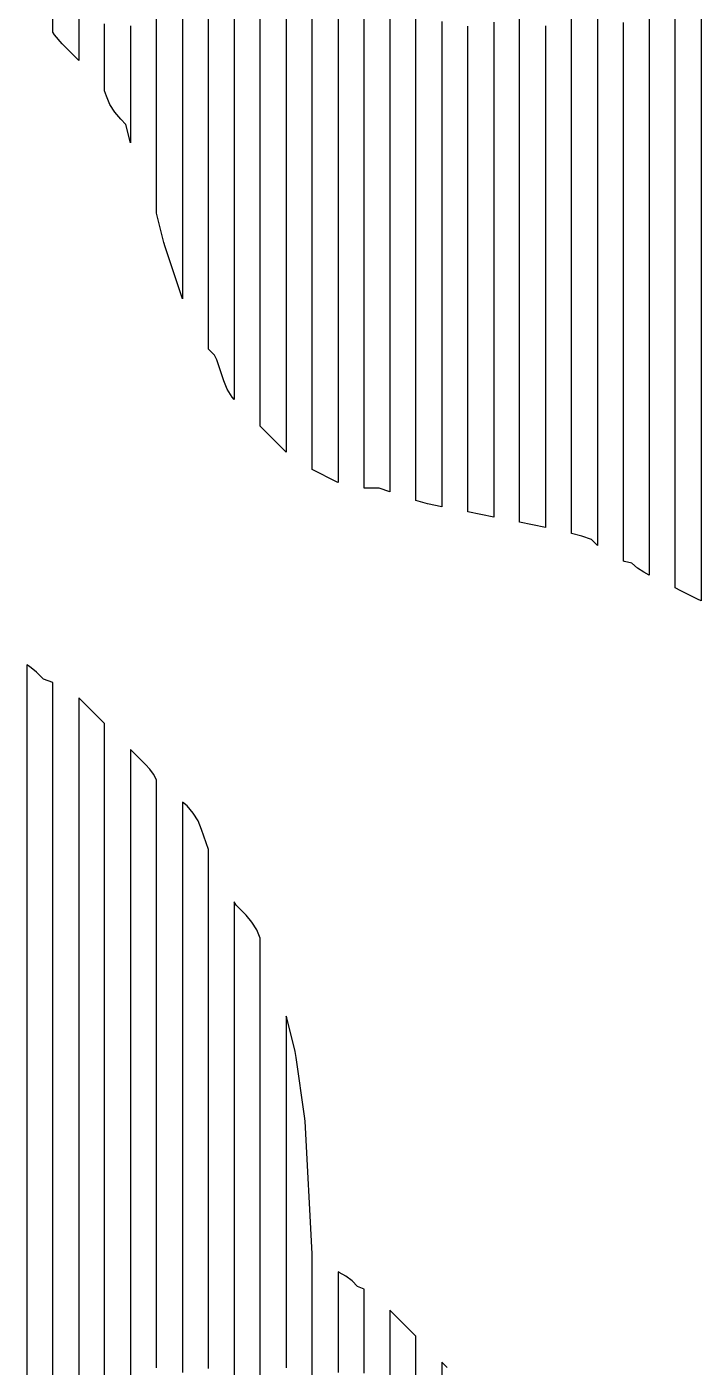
# Model space of a CAD drawing. Header units: millimetres. Extents: x -6 to 1890, y -8 to 898.
# Drawn here: x 1677.6 to 1781.6, y 435.6 to 642.5 of the extents above; entities that cross this region are included whole.
import ezdxf

# ---------------------------------------------------------------- set-up
doc = ezdxf.new("R2010")
doc.units = ezdxf.units.MM
doc.layers.add('PASSADAS_COMPLETAS', color=1, linetype='CONTINUOUS')
doc.layers.add('PECAS_2D', color=3, linetype='CONTINUOUS')

msp = doc.modelspace()

# ---------------------------------------------------------------- linework, layer by layer
at = {"layer": 'PASSADAS_COMPLETAS'}
for points in [[(1701.578, 694.633), (1701.578, 632.739), (1701.578, 631.45), (1701.578, 630.16), (1701.578, 628.871), (1701.578, 627.581), (1701.578, 626.292), (1701.578, 625.003), (1701.578, 623.713), (1701.578, 622.424), (1701.578, 621.134), (1701.578, 600.503), (1698.904, 608.526), (1698.708, 609.196), (1697.578, 613.718), (1697.578, 629.249), (1697.578, 630.543), (1697.578, 631.837), (1697.578, 633.131), (1697.578, 634.425), (1697.578, 635.72), (1697.578, 637.014), (1697.578, 638.308), (1697.578, 639.602), (1697.578, 644.779)], [(1709.578, 687.348), (1709.578, 612.174), (1709.578, 610.877), (1709.578, 608.285), (1709.578, 606.989), (1709.578, 605.693), (1709.578, 604.397), (1709.578, 603.101), (1709.578, 601.805), (1709.578, 599.212), (1709.578, 597.916), (1709.578, 596.62), (1709.578, 584.955), (1709.238, 585.352), (1708.497, 586.552), (1707.952, 587.844), (1706.864, 591.108), (1706.521, 591.794), (1705.578, 592.737), (1705.578, 608.259), (1705.578, 609.552), (1705.578, 610.846), (1705.578, 612.139), (1705.578, 613.433), (1705.578, 614.726), (1705.578, 616.02), (1705.578, 617.313), (1705.578, 618.607), (1705.578, 619.9), (1705.578, 621.193), (1705.578, 623.78), (1705.578, 625.074), (1705.578, 691.041)], [(1717.578, 680.7), (1717.578, 595.031), (1717.578, 593.733), (1717.578, 592.435), (1717.578, 591.137), (1717.578, 589.839), (1717.578, 588.541), (1717.578, 587.243), (1717.578, 585.945), (1717.578, 584.647), (1717.578, 576.859), (1713.578, 580.859), (1713.578, 589.883), (1713.578, 591.172), (1713.578, 592.461), (1713.578, 593.75), (1713.578, 595.039), (1713.578, 597.618), (1713.578, 598.907), (1713.578, 600.196), (1713.578, 609.22), (1713.578, 685.277)], [(1725.578, 674.118), (1725.578, 585.089), (1725.578, 583.798), (1725.578, 582.508), (1725.578, 581.218), (1725.578, 579.927), (1725.578, 578.637), (1725.578, 577.347), (1725.578, 572.186), (1725.441, 572.241), (1721.578, 574.173), (1721.578, 580.63), (1721.578, 581.921), (1721.578, 583.213), (1721.578, 584.504), (1721.578, 585.795), (1721.578, 587.087), (1721.578, 589.669), (1721.578, 677.482)], [(1733.578, 661.585), (1733.578, 581.109), (1733.578, 579.811), (1733.578, 578.513), (1733.578, 577.215), (1733.578, 575.917), (1733.578, 574.619), (1733.578, 570.725), (1731.912, 571.281), (1729.578, 571.281), (1729.578, 575.17), (1729.578, 576.466), (1729.578, 577.763), (1729.578, 579.059), (1729.578, 580.356), (1729.578, 581.652), (1729.578, 582.949), (1729.578, 668.516)], [(1781.578, 661.162), (1781.578, 640.488), (1781.578, 639.196), (1781.578, 637.904), (1781.578, 636.612), (1781.578, 634.028), (1781.578, 632.735), (1781.578, 631.443), (1781.578, 630.151), (1781.578, 628.859), (1781.578, 627.567), (1781.578, 626.275), (1781.578, 624.983), (1781.578, 623.691), (1781.578, 622.398), (1781.578, 621.106), (1781.578, 619.814), (1781.578, 618.522), (1781.578, 615.938), (1781.578, 613.353), (1781.578, 612.061), (1781.578, 610.769), (1781.578, 609.477), (1781.578, 608.185), (1781.578, 604.308), (1781.578, 603.016), (1781.578, 601.724), (1781.578, 600.432), (1781.578, 587.511), (1781.578, 586.219), (1781.578, 584.926), (1781.578, 583.634), (1781.578, 582.342), (1781.578, 581.05), (1781.578, 579.758), (1781.578, 578.466), (1781.578, 577.174), (1781.578, 575.881), (1781.578, 566.837), (1781.578, 565.544), (1781.578, 564.252), (1781.578, 562.96), (1781.578, 561.668), (1781.578, 560.376), (1781.578, 559.084), (1781.578, 553.915), (1781.024, 554.145), (1778.438, 555.437), (1777.578, 555.929), (1777.578, 561.078), (1777.578, 562.365), (1777.578, 563.653), (1777.578, 564.94), (1777.578, 566.227), (1777.578, 567.515), (1777.578, 568.802), (1777.578, 580.387), (1777.578, 581.675), (1777.578, 582.962), (1777.578, 584.249), (1777.578, 585.537), (1777.578, 586.824), (1777.578, 588.111), (1777.578, 590.686), (1777.578, 602.271), (1777.578, 603.559), (1777.578, 604.846), (1777.578, 607.421), (1777.578, 608.708), (1777.578, 609.995), (1777.578, 611.282), (1777.578, 612.57), (1777.578, 613.857), (1777.578, 615.144), (1777.578, 617.719), (1777.578, 619.006), (1777.578, 620.293), (1777.578, 621.581), (1777.578, 622.868), (1777.578, 624.155), (1777.578, 625.443), (1777.578, 626.73), (1777.578, 628.017), (1777.578, 629.304), (1777.578, 630.592), (1777.578, 634.454), (1777.578, 635.741), (1777.578, 637.028), (1777.578, 638.315), (1777.578, 639.603), (1777.578, 640.89), (1777.578, 642.177), (1777.578, 646.039)], [(1741.578, 643.317), (1741.578, 578.758), (1741.578, 577.467), (1741.578, 576.176), (1741.578, 574.884), (1741.578, 573.593), (1741.578, 572.302), (1741.578, 568.428), (1739.36, 568.872), (1738.267, 569.162), (1737.578, 569.392), (1737.578, 573.273), (1737.578, 574.567), (1737.578, 575.861), (1737.578, 577.155), (1737.578, 578.448), (1737.578, 579.742), (1737.578, 583.624), (1737.578, 656.075)], [(1685.578, 645.081), (1685.578, 637.297), (1683.005, 639.869), (1681.869, 641.256), (1681.578, 641.692), (1681.578, 649.448)], [(1757.578, 642.656), (1757.578, 640.075), (1757.578, 637.494), (1757.578, 634.913), (1757.578, 632.332), (1757.578, 629.751), (1757.578, 627.17), (1757.578, 625.88), (1757.578, 624.589), (1757.578, 623.299), (1757.578, 622.009), (1757.578, 620.718), (1757.578, 619.428), (1757.578, 618.137), (1757.578, 616.847), (1757.578, 615.556), (1757.578, 614.266), (1757.578, 612.975), (1757.578, 611.685), (1757.578, 610.394), (1757.578, 609.104), (1757.578, 607.814), (1757.578, 606.523), (1757.578, 605.233), (1757.578, 575.552), (1757.578, 574.262), (1757.578, 572.971), (1757.578, 571.681), (1757.578, 570.39), (1757.578, 569.1), (1757.578, 565.229), (1753.578, 566.029), (1753.578, 569.895), (1753.578, 571.184), (1753.578, 572.473), (1753.578, 573.761), (1753.578, 575.05), (1753.578, 576.339), (1753.578, 608.559), (1753.578, 609.848), (1753.578, 611.137), (1753.578, 612.426), (1753.578, 613.714), (1753.578, 615.003), (1753.578, 616.292), (1753.578, 617.581), (1753.578, 618.87), (1753.578, 620.158), (1753.578, 621.447), (1753.578, 622.736), (1753.578, 624.025), (1753.578, 627.891), (1753.578, 630.469), (1753.578, 633.047), (1753.578, 635.624), (1753.578, 639.491), (1753.578, 642.068), (1753.578, 644.646)], [(1765.578, 643.743), (1765.578, 641.163), (1765.578, 638.583), (1765.578, 636.002), (1765.578, 633.422), (1765.578, 632.132), (1765.578, 630.842), (1765.578, 629.552), (1765.578, 628.262), (1765.578, 626.972), (1765.578, 625.682), (1765.578, 621.811), (1765.578, 620.521), (1765.578, 619.231), (1765.578, 617.941), (1765.578, 616.651), (1765.578, 615.361), (1765.578, 614.071), (1765.578, 612.781), (1765.578, 611.491), (1765.578, 610.201), (1765.578, 608.91), (1765.578, 607.62), (1765.578, 606.33), (1765.578, 605.04), (1765.578, 602.46), (1765.578, 601.17), (1765.578, 599.88), (1765.578, 598.59), (1765.578, 597.3), (1765.578, 596.01), (1765.578, 594.719), (1765.578, 574.078), (1765.578, 572.788), (1765.578, 571.498), (1765.578, 570.208), (1765.578, 568.917), (1765.578, 567.627), (1765.578, 566.337), (1765.578, 562.467), (1764.666, 563.379), (1763.158, 563.881), (1761.578, 564.276), (1761.578, 568.176), (1761.578, 569.476), (1761.578, 570.776), (1761.578, 572.076), (1761.578, 573.376), (1761.578, 574.676), (1761.578, 599.375), (1761.578, 600.675), (1761.578, 601.975), (1761.578, 603.275), (1761.578, 604.575), (1761.578, 605.875), (1761.578, 607.174), (1761.578, 608.474), (1761.578, 609.774), (1761.578, 611.074), (1761.578, 612.374), (1761.578, 613.674), (1761.578, 614.974), (1761.578, 616.274), (1761.578, 617.574), (1761.578, 618.874), (1761.578, 622.774), (1761.578, 624.074), (1761.578, 625.374), (1761.578, 626.674), (1761.578, 627.974), (1761.578, 629.273), (1761.578, 630.573), (1761.578, 634.473), (1761.578, 637.073), (1761.578, 639.673), (1761.578, 642.273), (1761.578, 644.873)], [(1773.578, 644.401), (1773.578, 641.819), (1773.578, 639.236), (1773.578, 637.945), (1773.578, 636.654), (1773.578, 635.362), (1773.578, 634.071), (1773.578, 632.78), (1773.578, 631.489), (1773.578, 627.615), (1773.578, 626.324), (1773.578, 625.033), (1773.578, 623.742), (1773.578, 622.45), (1773.578, 621.159), (1773.578, 619.868), (1773.578, 618.577), (1773.578, 617.285), (1773.578, 615.994), (1773.578, 614.703), (1773.578, 613.412), (1773.578, 612.121), (1773.578, 610.829), (1773.578, 609.538), (1773.578, 608.247), (1773.578, 606.956), (1773.578, 605.664), (1773.578, 604.373), (1773.578, 603.082), (1773.578, 595.335), (1773.578, 594.044), (1773.578, 592.752), (1773.578, 591.461), (1773.578, 590.17), (1773.578, 588.879), (1773.578, 587.587), (1773.578, 586.296), (1773.578, 585.005), (1773.578, 570.802), (1773.578, 569.51), (1773.578, 568.219), (1773.578, 566.928), (1773.578, 565.637), (1773.578, 564.346), (1773.578, 563.054), (1773.578, 557.889), (1772.753, 558.301), (1771.776, 558.959), (1770.894, 559.737), (1769.755, 559.973), (1769.578, 560.034), (1769.578, 565.23), (1769.578, 566.529), (1769.578, 567.827), (1769.578, 569.126), (1769.578, 570.425), (1769.578, 571.724), (1769.578, 573.023), (1769.578, 591.208), (1769.578, 592.507), (1769.578, 593.806), (1769.578, 595.105), (1769.578, 596.404), (1769.578, 597.703), (1769.578, 599.002), (1769.578, 604.198), (1769.578, 606.795), (1769.578, 608.094), (1769.578, 609.393), (1769.578, 611.991), (1769.578, 613.29), (1769.578, 614.589), (1769.578, 615.888), (1769.578, 617.187), (1769.578, 618.486), (1769.578, 619.785), (1769.578, 621.084), (1769.578, 622.383), (1769.578, 623.682), (1769.578, 624.98), (1769.578, 627.578), (1769.578, 628.877), (1769.578, 630.176), (1769.578, 631.475), (1769.578, 632.774), (1769.578, 634.073), (1769.578, 635.372), (1769.578, 637.97), (1769.578, 640.568), (1769.578, 643.165)], [(1693.578, 642.662), (1693.578, 641.371), (1693.578, 640.079), (1693.578, 638.788), (1693.578, 637.497), (1693.578, 636.205), (1693.578, 624.583), (1692.857, 627.433), (1692.054, 628.236), (1691.142, 629.3), (1690.4, 630.5), (1689.855, 631.793), (1689.578, 632.625), (1689.578, 641.652), (1689.578, 642.942)], [(1749.578, 643.209), (1749.578, 640.62), (1749.578, 638.031), (1749.578, 635.442), (1749.578, 632.853), (1749.578, 630.263), (1749.578, 628.969), (1749.578, 626.38), (1749.578, 623.79), (1749.578, 622.496), (1749.578, 619.907), (1749.578, 618.612), (1749.578, 617.318), (1749.578, 616.023), (1749.578, 614.728), (1749.578, 575.891), (1749.578, 574.596), (1749.578, 573.301), (1749.578, 572.007), (1749.578, 570.712), (1749.578, 566.828), (1745.578, 567.628), (1745.578, 571.506), (1745.578, 572.799), (1745.578, 574.091), (1745.578, 575.384), (1745.578, 576.677), (1745.578, 577.969), (1745.578, 632.257), (1745.578, 633.55), (1745.578, 634.842), (1745.578, 636.135), (1745.578, 637.428), (1745.578, 638.72), (1745.578, 641.305), (1745.578, 642.598)], [(1681.578, 380.275), (1681.578, 481.578), (1681.578, 482.876), (1681.578, 484.175), (1681.578, 485.474), (1681.578, 486.773), (1681.578, 488.071), (1681.578, 489.37), (1681.578, 491.968), (1681.578, 494.565), (1681.578, 497.163), (1681.578, 499.76), (1681.578, 502.358), (1681.578, 504.955), (1681.578, 507.553), (1681.578, 510.15), (1681.578, 512.748), (1681.578, 515.345), (1681.578, 517.943), (1681.578, 520.54), (1681.578, 523.138), (1681.578, 525.735), (1681.578, 528.333), (1681.578, 530.93), (1681.578, 533.528), (1681.578, 534.826), (1681.578, 541.32), (1680.137, 541.8), (1679.071, 542.867), (1678.006, 543.779), (1677.578, 544.043), (1677.578, 537.596), (1677.578, 536.307), (1677.578, 533.728), (1677.578, 531.149), (1677.578, 528.57), (1677.578, 525.991), (1677.578, 523.412), (1677.578, 520.833), (1677.578, 518.254), (1677.578, 515.675), (1677.578, 513.096), (1677.578, 510.518), (1677.578, 507.939), (1677.578, 505.36), (1677.578, 502.781), (1677.578, 498.912), (1677.578, 496.334), (1677.578, 493.755), (1677.578, 492.465), (1677.578, 489.886), (1677.578, 488.597), (1677.578, 382.862)], [(1689.578, 370.294), (1689.578, 461.047), (1689.578, 462.343), (1689.578, 463.639), (1689.578, 464.936), (1689.578, 466.232), (1689.578, 467.529), (1689.578, 468.825), (1689.578, 470.122), (1689.578, 471.418), (1689.578, 472.715), (1689.578, 475.308), (1689.578, 477.9), (1689.578, 480.493), (1689.578, 483.086), (1689.578, 485.679), (1689.578, 488.272), (1689.578, 490.865), (1689.578, 493.458), (1689.578, 496.051), (1689.578, 498.644), (1689.578, 501.237), (1689.578, 503.83), (1689.578, 506.423), (1689.578, 509.016), (1689.578, 511.608), (1689.578, 514.201), (1689.578, 516.794), (1689.578, 519.387), (1689.578, 521.98), (1689.578, 524.573), (1689.578, 527.166), (1689.578, 528.462), (1689.578, 534.945), (1685.578, 538.945), (1685.578, 531.205), (1685.578, 529.915), (1685.578, 527.335), (1685.578, 524.755), (1685.578, 522.175), (1685.578, 519.595), (1685.578, 517.015), (1685.578, 514.435), (1685.578, 510.565), (1685.578, 507.985), (1685.578, 505.405), (1685.578, 502.826), (1685.578, 500.246), (1685.578, 497.666), (1685.578, 495.086), (1685.578, 492.506), (1685.578, 489.926), (1685.578, 487.346), (1685.578, 484.766), (1685.578, 482.186), (1685.578, 480.896), (1685.578, 479.606), (1685.578, 478.316), (1685.578, 477.026), (1685.578, 475.736), (1685.578, 474.446), (1685.578, 473.156), (1685.578, 376.408)], [(1697.578, 435.503), (1697.578, 436.8), (1697.578, 438.097), (1697.578, 439.394), (1697.578, 440.691), (1697.578, 441.987), (1697.578, 443.284), (1697.578, 444.581), (1697.578, 445.878), (1697.578, 447.175), (1697.578, 448.472), (1697.578, 449.769), (1697.578, 451.066), (1697.578, 452.363), (1697.578, 453.659), (1697.578, 456.253), (1697.578, 458.847), (1697.578, 460.144), (1697.578, 461.441), (1697.578, 464.035), (1697.578, 465.331), (1697.578, 467.925), (1697.578, 470.519), (1697.578, 473.113), (1697.578, 475.707), (1697.578, 478.3), (1697.578, 479.597), (1697.578, 482.191), (1697.578, 484.785), (1697.578, 487.379), (1697.578, 489.972), (1697.578, 492.566), (1697.578, 495.16), (1697.578, 497.754), (1697.578, 500.348), (1697.578, 502.941), (1697.578, 505.535), (1697.578, 508.129), (1697.578, 510.723), (1697.578, 513.317), (1697.578, 515.91), (1697.578, 518.504), (1697.578, 526.285), (1697.098, 527.13), (1696.526, 527.923), (1695.875, 528.648), (1693.578, 530.945), (1693.578, 524.475), (1693.578, 523.181), (1693.578, 520.594), (1693.578, 518.006), (1693.578, 515.418), (1693.578, 512.83), (1693.578, 510.242), (1693.578, 507.655), (1693.578, 503.773), (1693.578, 501.185), (1693.578, 498.597), (1693.578, 496.009), (1693.578, 493.422), (1693.578, 490.834), (1693.578, 488.246), (1693.578, 485.658), (1693.578, 483.07), (1693.578, 480.483), (1693.578, 477.895), (1693.578, 475.307), (1693.578, 472.719), (1693.578, 470.131), (1693.578, 467.544), (1693.578, 464.956), (1693.578, 462.368), (1693.578, 459.78), (1693.578, 458.486), (1693.578, 457.192), (1693.578, 455.899), (1693.578, 453.311), (1693.578, 452.017), (1693.578, 449.429), (1693.578, 448.135), (1693.578, 446.841), (1693.578, 445.547), (1693.578, 444.253), (1693.578, 442.96), (1693.578, 422.257)], [(1705.578, 435.423), (1705.578, 436.714), (1705.578, 438.006), (1705.578, 440.589), (1705.578, 441.881), (1705.578, 443.172), (1705.578, 444.464), (1705.578, 447.047), (1705.578, 448.339), (1705.578, 449.63), (1705.578, 450.922), (1705.578, 452.214), (1705.578, 453.505), (1705.578, 454.797), (1705.578, 456.088), (1705.578, 457.38), (1705.578, 458.672), (1705.578, 459.963), (1705.578, 461.255), (1705.578, 462.547), (1705.578, 463.838), (1705.578, 465.13), (1705.578, 466.421), (1705.578, 467.713), (1705.578, 469.005), (1705.578, 471.588), (1705.578, 474.171), (1705.578, 476.754), (1705.578, 478.046), (1705.578, 480.629), (1705.578, 483.212), (1705.578, 484.504), (1705.578, 487.087), (1705.578, 489.67), (1705.578, 492.254), (1705.578, 494.837), (1705.578, 497.42), (1705.578, 500.003), (1705.578, 502.586), (1705.578, 505.17), (1705.578, 506.461), (1705.578, 515.503), (1704.536, 518.628), (1703.988, 519.927), (1703.23, 521.147), (1702.282, 522.24), (1701.578, 522.83), (1701.578, 513.768), (1701.578, 512.474), (1701.578, 509.884), (1701.578, 507.295), (1701.578, 504.706), (1701.578, 502.117), (1701.578, 499.528), (1701.578, 496.938), (1701.578, 494.349), (1701.578, 491.76), (1701.578, 489.171), (1701.578, 486.582), (1701.578, 483.992), (1701.578, 481.403), (1701.578, 478.814), (1701.578, 476.225), (1701.578, 474.93), (1701.578, 472.341), (1701.578, 471.046), (1701.578, 468.457), (1701.578, 467.163), (1701.578, 464.573), (1701.578, 463.279), (1701.578, 461.984), (1701.578, 460.69), (1701.578, 459.395), (1701.578, 458.1), (1701.578, 456.806), (1701.578, 455.511), (1701.578, 452.922), (1701.578, 451.628), (1701.578, 450.333), (1701.578, 449.038), (1701.578, 447.744), (1701.578, 446.449), (1701.578, 445.155), (1701.578, 443.86), (1701.578, 442.565), (1701.578, 441.271), (1701.578, 439.976), (1701.578, 438.682), (1701.578, 437.387), (1701.578, 436.092), (1701.578, 434.798)], [(1713.578, 433.237), (1713.578, 435.825), (1713.578, 438.414), (1713.578, 443.592), (1713.578, 444.886), (1713.578, 446.181), (1713.578, 447.475), (1713.578, 448.769), (1713.578, 451.358), (1713.578, 452.652), (1713.578, 453.947), (1713.578, 455.241), (1713.578, 456.536), (1713.578, 457.83), (1713.578, 459.124), (1713.578, 460.419), (1713.578, 461.713), (1713.578, 464.302), (1713.578, 465.596), (1713.578, 466.891), (1713.578, 468.185), (1713.578, 469.48), (1713.578, 470.774), (1713.578, 472.068), (1713.578, 473.363), (1713.578, 474.657), (1713.578, 475.952), (1713.578, 477.246), (1713.578, 478.54), (1713.578, 479.835), (1713.578, 481.129), (1713.578, 482.423), (1713.578, 483.718), (1713.578, 501.839), (1713.04, 503.116), (1712.298, 504.316), (1711.386, 505.381), (1709.845, 506.922), (1709.578, 507.456), (1709.578, 497.13), (1709.578, 495.84), (1709.578, 494.549), (1709.578, 491.967), (1709.578, 489.386), (1709.578, 488.095), (1709.578, 485.514), (1709.578, 482.932), (1709.578, 481.642), (1709.578, 480.351), (1709.578, 479.06), (1709.578, 477.769), (1709.578, 476.479), (1709.578, 475.188), (1709.578, 473.897), (1709.578, 472.607), (1709.578, 470.025), (1709.578, 468.734), (1709.578, 467.444), (1709.578, 466.153), (1709.578, 464.862), (1709.578, 463.571), (1709.578, 462.281), (1709.578, 460.99), (1709.578, 459.699), (1709.578, 458.408), (1709.578, 457.118), (1709.578, 455.827), (1709.578, 454.536), (1709.578, 453.246), (1709.578, 451.955), (1709.578, 450.664), (1709.578, 449.373), (1709.578, 448.083), (1709.578, 445.501), (1709.578, 442.92), (1709.578, 441.629), (1709.578, 440.338), (1709.578, 439.048), (1709.578, 437.757), (1709.578, 436.466), (1709.578, 433.885)], [(1721.578, 432.364), (1721.578, 436.257), (1721.578, 438.853), (1721.578, 441.448), (1721.578, 444.044), (1721.578, 445.342), (1721.578, 446.639), (1721.578, 453.128), (1720.502, 473.572), (1720.423, 474.381), (1719.13, 483.429), (1718.95, 484.349), (1717.658, 489.52), (1717.578, 489.793), (1717.578, 448.439), (1717.578, 447.147), (1717.578, 443.27), (1717.578, 440.685), (1717.578, 438.101), (1717.578, 435.516)], [(1729.578, 434.714), (1729.578, 437.305), (1729.578, 439.896), (1729.578, 441.191), (1729.578, 447.667), (1728.574, 448.098), (1727.73, 448.935), (1726.776, 449.661), (1725.734, 450.256), (1725.578, 450.319), (1725.578, 443.857), (1725.578, 442.565), (1725.578, 439.98), (1725.578, 437.396), (1725.578, 434.811)], [(1737.578, 433.927), (1737.578, 440.411), (1733.578, 444.411), (1733.578, 437.925), (1733.578, 436.628), (1733.578, 434.033)], [(1742.409, 435.58), (1741.578, 436.411), (1741.578, 429.965)]]:
    msp.add_lwpolyline(points, dxfattribs=at)
at = {"layer": 'PECAS_2D'}
for points in [[(1701.578, 694.633), (1701.578, 632.739), (1701.578, 631.45), (1701.578, 630.16), (1701.578, 628.871), (1701.578, 627.581), (1701.578, 626.292), (1701.578, 625.003), (1701.578, 623.713), (1701.578, 622.424), (1701.578, 621.134), (1701.578, 600.503), (1698.904, 608.526), (1698.708, 609.196), (1697.578, 613.718), (1697.578, 629.249), (1697.578, 630.543), (1697.578, 631.837), (1697.578, 633.131), (1697.578, 634.425), (1697.578, 635.72), (1697.578, 637.014), (1697.578, 638.308), (1697.578, 639.602), (1697.578, 644.779)], [(1709.578, 687.348), (1709.578, 612.174), (1709.578, 610.877), (1709.578, 608.285), (1709.578, 606.989), (1709.578, 605.693), (1709.578, 604.397), (1709.578, 603.101), (1709.578, 601.805), (1709.578, 599.212), (1709.578, 597.916), (1709.578, 596.62), (1709.578, 584.955), (1709.238, 585.352), (1708.497, 586.552), (1707.952, 587.844), (1706.864, 591.108), (1706.521, 591.794), (1705.578, 592.737), (1705.578, 608.259), (1705.578, 609.552), (1705.578, 610.846), (1705.578, 612.139), (1705.578, 613.433), (1705.578, 614.726), (1705.578, 616.02), (1705.578, 617.313), (1705.578, 618.607), (1705.578, 619.9), (1705.578, 621.193), (1705.578, 623.78), (1705.578, 625.074), (1705.578, 691.041)], [(1717.578, 680.7), (1717.578, 595.031), (1717.578, 593.733), (1717.578, 592.435), (1717.578, 591.137), (1717.578, 589.839), (1717.578, 588.541), (1717.578, 587.243), (1717.578, 585.945), (1717.578, 584.647), (1717.578, 576.859), (1713.578, 580.859), (1713.578, 589.883), (1713.578, 591.172), (1713.578, 592.461), (1713.578, 593.75), (1713.578, 595.039), (1713.578, 597.618), (1713.578, 598.907), (1713.578, 600.196), (1713.578, 609.22), (1713.578, 685.277)], [(1725.578, 674.118), (1725.578, 585.089), (1725.578, 583.798), (1725.578, 582.508), (1725.578, 581.218), (1725.578, 579.927), (1725.578, 578.637), (1725.578, 577.347), (1725.578, 572.186), (1725.441, 572.241), (1721.578, 574.173), (1721.578, 580.63), (1721.578, 581.921), (1721.578, 583.213), (1721.578, 584.504), (1721.578, 585.795), (1721.578, 587.087), (1721.578, 589.669), (1721.578, 677.482)], [(1733.578, 661.585), (1733.578, 581.109), (1733.578, 579.811), (1733.578, 578.513), (1733.578, 577.215), (1733.578, 575.917), (1733.578, 574.619), (1733.578, 570.725), (1731.912, 571.281), (1729.578, 571.281), (1729.578, 575.17), (1729.578, 576.466), (1729.578, 577.763), (1729.578, 579.059), (1729.578, 580.356), (1729.578, 581.652), (1729.578, 582.949), (1729.578, 668.516)], [(1781.578, 661.162), (1781.578, 640.488), (1781.578, 639.196), (1781.578, 637.904), (1781.578, 636.612), (1781.578, 634.028), (1781.578, 632.735), (1781.578, 631.443), (1781.578, 630.151), (1781.578, 628.859), (1781.578, 627.567), (1781.578, 626.275), (1781.578, 624.983), (1781.578, 623.691), (1781.578, 622.398), (1781.578, 621.106), (1781.578, 619.814), (1781.578, 618.522), (1781.578, 615.938), (1781.578, 613.353), (1781.578, 612.061), (1781.578, 610.769), (1781.578, 609.477), (1781.578, 608.185), (1781.578, 604.308), (1781.578, 603.016), (1781.578, 601.724), (1781.578, 600.432), (1781.578, 587.511), (1781.578, 586.219), (1781.578, 584.926), (1781.578, 583.634), (1781.578, 582.342), (1781.578, 581.05), (1781.578, 579.758), (1781.578, 578.466), (1781.578, 577.174), (1781.578, 575.881), (1781.578, 566.837), (1781.578, 565.544), (1781.578, 564.252), (1781.578, 562.96), (1781.578, 561.668), (1781.578, 560.376), (1781.578, 559.084), (1781.578, 553.915), (1781.024, 554.145), (1778.438, 555.437), (1777.578, 555.929), (1777.578, 561.078), (1777.578, 562.365), (1777.578, 563.653), (1777.578, 564.94), (1777.578, 566.227), (1777.578, 567.515), (1777.578, 568.802), (1777.578, 580.387), (1777.578, 581.675), (1777.578, 582.962), (1777.578, 584.249), (1777.578, 585.537), (1777.578, 586.824), (1777.578, 588.111), (1777.578, 590.686), (1777.578, 602.271), (1777.578, 603.559), (1777.578, 604.846), (1777.578, 607.421), (1777.578, 608.708), (1777.578, 609.995), (1777.578, 611.282), (1777.578, 612.57), (1777.578, 613.857), (1777.578, 615.144), (1777.578, 617.719), (1777.578, 619.006), (1777.578, 620.293), (1777.578, 621.581), (1777.578, 622.868), (1777.578, 624.155), (1777.578, 625.443), (1777.578, 626.73), (1777.578, 628.017), (1777.578, 629.304), (1777.578, 630.592), (1777.578, 634.454), (1777.578, 635.741), (1777.578, 637.028), (1777.578, 638.315), (1777.578, 639.603), (1777.578, 640.89), (1777.578, 642.177), (1777.578, 646.039)], [(1741.578, 643.317), (1741.578, 578.758), (1741.578, 577.467), (1741.578, 576.176), (1741.578, 574.884), (1741.578, 573.593), (1741.578, 572.302), (1741.578, 568.428), (1739.36, 568.872), (1738.267, 569.162), (1737.578, 569.392), (1737.578, 573.273), (1737.578, 574.567), (1737.578, 575.861), (1737.578, 577.155), (1737.578, 578.448), (1737.578, 579.742), (1737.578, 583.624), (1737.578, 656.075)], [(1685.578, 645.081), (1685.578, 637.297), (1683.005, 639.869), (1681.869, 641.256), (1681.578, 641.692), (1681.578, 649.448)], [(1757.578, 642.656), (1757.578, 640.075), (1757.578, 637.494), (1757.578, 634.913), (1757.578, 632.332), (1757.578, 629.751), (1757.578, 627.17), (1757.578, 625.88), (1757.578, 624.589), (1757.578, 623.299), (1757.578, 622.009), (1757.578, 620.718), (1757.578, 619.428), (1757.578, 618.137), (1757.578, 616.847), (1757.578, 615.556), (1757.578, 614.266), (1757.578, 612.975), (1757.578, 611.685), (1757.578, 610.394), (1757.578, 609.104), (1757.578, 607.814), (1757.578, 606.523), (1757.578, 605.233), (1757.578, 575.552), (1757.578, 574.262), (1757.578, 572.971), (1757.578, 571.681), (1757.578, 570.39), (1757.578, 569.1), (1757.578, 565.229), (1753.578, 566.029), (1753.578, 569.895), (1753.578, 571.184), (1753.578, 572.473), (1753.578, 573.761), (1753.578, 575.05), (1753.578, 576.339), (1753.578, 608.559), (1753.578, 609.848), (1753.578, 611.137), (1753.578, 612.426), (1753.578, 613.714), (1753.578, 615.003), (1753.578, 616.292), (1753.578, 617.581), (1753.578, 618.87), (1753.578, 620.158), (1753.578, 621.447), (1753.578, 622.736), (1753.578, 624.025), (1753.578, 627.891), (1753.578, 630.469), (1753.578, 633.047), (1753.578, 635.624), (1753.578, 639.491), (1753.578, 642.068), (1753.578, 644.646)], [(1765.578, 643.743), (1765.578, 641.163), (1765.578, 638.583), (1765.578, 636.002), (1765.578, 633.422), (1765.578, 632.132), (1765.578, 630.842), (1765.578, 629.552), (1765.578, 628.262), (1765.578, 626.972), (1765.578, 625.682), (1765.578, 621.811), (1765.578, 620.521), (1765.578, 619.231), (1765.578, 617.941), (1765.578, 616.651), (1765.578, 615.361), (1765.578, 614.071), (1765.578, 612.781), (1765.578, 611.491), (1765.578, 610.201), (1765.578, 608.91), (1765.578, 607.62), (1765.578, 606.33), (1765.578, 605.04), (1765.578, 602.46), (1765.578, 601.17), (1765.578, 599.88), (1765.578, 598.59), (1765.578, 597.3), (1765.578, 596.01), (1765.578, 594.719), (1765.578, 574.078), (1765.578, 572.788), (1765.578, 571.498), (1765.578, 570.208), (1765.578, 568.917), (1765.578, 567.627), (1765.578, 566.337), (1765.578, 562.467), (1764.666, 563.379), (1763.158, 563.881), (1761.578, 564.276), (1761.578, 568.176), (1761.578, 569.476), (1761.578, 570.776), (1761.578, 572.076), (1761.578, 573.376), (1761.578, 574.676), (1761.578, 599.375), (1761.578, 600.675), (1761.578, 601.975), (1761.578, 603.275), (1761.578, 604.575), (1761.578, 605.875), (1761.578, 607.174), (1761.578, 608.474), (1761.578, 609.774), (1761.578, 611.074), (1761.578, 612.374), (1761.578, 613.674), (1761.578, 614.974), (1761.578, 616.274), (1761.578, 617.574), (1761.578, 618.874), (1761.578, 622.774), (1761.578, 624.074), (1761.578, 625.374), (1761.578, 626.674), (1761.578, 627.974), (1761.578, 629.273), (1761.578, 630.573), (1761.578, 634.473), (1761.578, 637.073), (1761.578, 639.673), (1761.578, 642.273), (1761.578, 644.873)], [(1773.578, 644.401), (1773.578, 641.819), (1773.578, 639.236), (1773.578, 637.945), (1773.578, 636.654), (1773.578, 635.362), (1773.578, 634.071), (1773.578, 632.78), (1773.578, 631.489), (1773.578, 627.615), (1773.578, 626.324), (1773.578, 625.033), (1773.578, 623.742), (1773.578, 622.45), (1773.578, 621.159), (1773.578, 619.868), (1773.578, 618.577), (1773.578, 617.285), (1773.578, 615.994), (1773.578, 614.703), (1773.578, 613.412), (1773.578, 612.121), (1773.578, 610.829), (1773.578, 609.538), (1773.578, 608.247), (1773.578, 606.956), (1773.578, 605.664), (1773.578, 604.373), (1773.578, 603.082), (1773.578, 595.335), (1773.578, 594.044), (1773.578, 592.752), (1773.578, 591.461), (1773.578, 590.17), (1773.578, 588.879), (1773.578, 587.587), (1773.578, 586.296), (1773.578, 585.005), (1773.578, 570.802), (1773.578, 569.51), (1773.578, 568.219), (1773.578, 566.928), (1773.578, 565.637), (1773.578, 564.346), (1773.578, 563.054), (1773.578, 557.889), (1772.753, 558.301), (1771.776, 558.959), (1770.894, 559.737), (1769.755, 559.973), (1769.578, 560.034), (1769.578, 565.23), (1769.578, 566.529), (1769.578, 567.827), (1769.578, 569.126), (1769.578, 570.425), (1769.578, 571.724), (1769.578, 573.023), (1769.578, 591.208), (1769.578, 592.507), (1769.578, 593.806), (1769.578, 595.105), (1769.578, 596.404), (1769.578, 597.703), (1769.578, 599.002), (1769.578, 604.198), (1769.578, 606.795), (1769.578, 608.094), (1769.578, 609.393), (1769.578, 611.991), (1769.578, 613.29), (1769.578, 614.589), (1769.578, 615.888), (1769.578, 617.187), (1769.578, 618.486), (1769.578, 619.785), (1769.578, 621.084), (1769.578, 622.383), (1769.578, 623.682), (1769.578, 624.98), (1769.578, 627.578), (1769.578, 628.877), (1769.578, 630.176), (1769.578, 631.475), (1769.578, 632.774), (1769.578, 634.073), (1769.578, 635.372), (1769.578, 637.97), (1769.578, 640.568), (1769.578, 643.165)], [(1693.578, 642.662), (1693.578, 641.371), (1693.578, 640.079), (1693.578, 638.788), (1693.578, 637.497), (1693.578, 636.205), (1693.578, 624.583), (1692.857, 627.433), (1692.054, 628.236), (1691.142, 629.3), (1690.4, 630.5), (1689.855, 631.793), (1689.578, 632.625), (1689.578, 641.652), (1689.578, 642.942)], [(1749.578, 643.209), (1749.578, 640.62), (1749.578, 638.031), (1749.578, 635.442), (1749.578, 632.853), (1749.578, 630.263), (1749.578, 628.969), (1749.578, 626.38), (1749.578, 623.79), (1749.578, 622.496), (1749.578, 619.907), (1749.578, 618.612), (1749.578, 617.318), (1749.578, 616.023), (1749.578, 614.728), (1749.578, 575.891), (1749.578, 574.596), (1749.578, 573.301), (1749.578, 572.007), (1749.578, 570.712), (1749.578, 566.828), (1745.578, 567.628), (1745.578, 571.506), (1745.578, 572.799), (1745.578, 574.091), (1745.578, 575.384), (1745.578, 576.677), (1745.578, 577.969), (1745.578, 632.257), (1745.578, 633.55), (1745.578, 634.842), (1745.578, 636.135), (1745.578, 637.428), (1745.578, 638.72), (1745.578, 641.305), (1745.578, 642.598)], [(1681.578, 380.275), (1681.578, 481.578), (1681.578, 482.876), (1681.578, 484.175), (1681.578, 485.474), (1681.578, 486.773), (1681.578, 488.071), (1681.578, 489.37), (1681.578, 491.968), (1681.578, 494.565), (1681.578, 497.163), (1681.578, 499.76), (1681.578, 502.358), (1681.578, 504.955), (1681.578, 507.553), (1681.578, 510.15), (1681.578, 512.748), (1681.578, 515.345), (1681.578, 517.943), (1681.578, 520.54), (1681.578, 523.138), (1681.578, 525.735), (1681.578, 528.333), (1681.578, 530.93), (1681.578, 533.528), (1681.578, 534.826), (1681.578, 541.32), (1680.137, 541.8), (1679.071, 542.867), (1678.006, 543.779), (1677.578, 544.043), (1677.578, 537.596), (1677.578, 536.307), (1677.578, 533.728), (1677.578, 531.149), (1677.578, 528.57), (1677.578, 525.991), (1677.578, 523.412), (1677.578, 520.833), (1677.578, 518.254), (1677.578, 515.675), (1677.578, 513.096), (1677.578, 510.518), (1677.578, 507.939), (1677.578, 505.36), (1677.578, 502.781), (1677.578, 498.912), (1677.578, 496.334), (1677.578, 493.755), (1677.578, 492.465), (1677.578, 489.886), (1677.578, 488.597), (1677.578, 382.862)], [(1689.578, 370.294), (1689.578, 461.047), (1689.578, 462.343), (1689.578, 463.639), (1689.578, 464.936), (1689.578, 466.232), (1689.578, 467.529), (1689.578, 468.825), (1689.578, 470.122), (1689.578, 471.418), (1689.578, 472.715), (1689.578, 475.308), (1689.578, 477.9), (1689.578, 480.493), (1689.578, 483.086), (1689.578, 485.679), (1689.578, 488.272), (1689.578, 490.865), (1689.578, 493.458), (1689.578, 496.051), (1689.578, 498.644), (1689.578, 501.237), (1689.578, 503.83), (1689.578, 506.423), (1689.578, 509.016), (1689.578, 511.608), (1689.578, 514.201), (1689.578, 516.794), (1689.578, 519.387), (1689.578, 521.98), (1689.578, 524.573), (1689.578, 527.166), (1689.578, 528.462), (1689.578, 534.945), (1685.578, 538.945), (1685.578, 531.205), (1685.578, 529.915), (1685.578, 527.335), (1685.578, 524.755), (1685.578, 522.175), (1685.578, 519.595), (1685.578, 517.015), (1685.578, 514.435), (1685.578, 510.565), (1685.578, 507.985), (1685.578, 505.405), (1685.578, 502.826), (1685.578, 500.246), (1685.578, 497.666), (1685.578, 495.086), (1685.578, 492.506), (1685.578, 489.926), (1685.578, 487.346), (1685.578, 484.766), (1685.578, 482.186), (1685.578, 480.896), (1685.578, 479.606), (1685.578, 478.316), (1685.578, 477.026), (1685.578, 475.736), (1685.578, 474.446), (1685.578, 473.156), (1685.578, 376.408)], [(1697.578, 435.503), (1697.578, 436.8), (1697.578, 438.097), (1697.578, 439.394), (1697.578, 440.691), (1697.578, 441.987), (1697.578, 443.284), (1697.578, 444.581), (1697.578, 445.878), (1697.578, 447.175), (1697.578, 448.472), (1697.578, 449.769), (1697.578, 451.066), (1697.578, 452.363), (1697.578, 453.659), (1697.578, 456.253), (1697.578, 458.847), (1697.578, 460.144), (1697.578, 461.441), (1697.578, 464.035), (1697.578, 465.331), (1697.578, 467.925), (1697.578, 470.519), (1697.578, 473.113), (1697.578, 475.707), (1697.578, 478.3), (1697.578, 479.597), (1697.578, 482.191), (1697.578, 484.785), (1697.578, 487.379), (1697.578, 489.972), (1697.578, 492.566), (1697.578, 495.16), (1697.578, 497.754), (1697.578, 500.348), (1697.578, 502.941), (1697.578, 505.535), (1697.578, 508.129), (1697.578, 510.723), (1697.578, 513.317), (1697.578, 515.91), (1697.578, 518.504), (1697.578, 526.285), (1697.098, 527.13), (1696.526, 527.923), (1695.875, 528.648), (1693.578, 530.945), (1693.578, 524.475), (1693.578, 523.181), (1693.578, 520.594), (1693.578, 518.006), (1693.578, 515.418), (1693.578, 512.83), (1693.578, 510.242), (1693.578, 507.655), (1693.578, 503.773), (1693.578, 501.185), (1693.578, 498.597), (1693.578, 496.009), (1693.578, 493.422), (1693.578, 490.834), (1693.578, 488.246), (1693.578, 485.658), (1693.578, 483.07), (1693.578, 480.483), (1693.578, 477.895), (1693.578, 475.307), (1693.578, 472.719), (1693.578, 470.131), (1693.578, 467.544), (1693.578, 464.956), (1693.578, 462.368), (1693.578, 459.78), (1693.578, 458.486), (1693.578, 457.192), (1693.578, 455.899), (1693.578, 453.311), (1693.578, 452.017), (1693.578, 449.429), (1693.578, 448.135), (1693.578, 446.841), (1693.578, 445.547), (1693.578, 444.253), (1693.578, 442.96), (1693.578, 422.257)], [(1705.578, 435.423), (1705.578, 436.714), (1705.578, 438.006), (1705.578, 440.589), (1705.578, 441.881), (1705.578, 443.172), (1705.578, 444.464), (1705.578, 447.047), (1705.578, 448.339), (1705.578, 449.63), (1705.578, 450.922), (1705.578, 452.214), (1705.578, 453.505), (1705.578, 454.797), (1705.578, 456.088), (1705.578, 457.38), (1705.578, 458.672), (1705.578, 459.963), (1705.578, 461.255), (1705.578, 462.547), (1705.578, 463.838), (1705.578, 465.13), (1705.578, 466.421), (1705.578, 467.713), (1705.578, 469.005), (1705.578, 471.588), (1705.578, 474.171), (1705.578, 476.754), (1705.578, 478.046), (1705.578, 480.629), (1705.578, 483.212), (1705.578, 484.504), (1705.578, 487.087), (1705.578, 489.67), (1705.578, 492.254), (1705.578, 494.837), (1705.578, 497.42), (1705.578, 500.003), (1705.578, 502.586), (1705.578, 505.17), (1705.578, 506.461), (1705.578, 515.503), (1704.536, 518.628), (1703.988, 519.927), (1703.23, 521.147), (1702.282, 522.24), (1701.578, 522.83), (1701.578, 513.768), (1701.578, 512.474), (1701.578, 509.884), (1701.578, 507.295), (1701.578, 504.706), (1701.578, 502.117), (1701.578, 499.528), (1701.578, 496.938), (1701.578, 494.349), (1701.578, 491.76), (1701.578, 489.171), (1701.578, 486.582), (1701.578, 483.992), (1701.578, 481.403), (1701.578, 478.814), (1701.578, 476.225), (1701.578, 474.93), (1701.578, 472.341), (1701.578, 471.046), (1701.578, 468.457), (1701.578, 467.163), (1701.578, 464.573), (1701.578, 463.279), (1701.578, 461.984), (1701.578, 460.69), (1701.578, 459.395), (1701.578, 458.1), (1701.578, 456.806), (1701.578, 455.511), (1701.578, 452.922), (1701.578, 451.628), (1701.578, 450.333), (1701.578, 449.038), (1701.578, 447.744), (1701.578, 446.449), (1701.578, 445.155), (1701.578, 443.86), (1701.578, 442.565), (1701.578, 441.271), (1701.578, 439.976), (1701.578, 438.682), (1701.578, 437.387), (1701.578, 436.092), (1701.578, 434.798)], [(1713.578, 433.237), (1713.578, 435.825), (1713.578, 438.414), (1713.578, 443.592), (1713.578, 444.886), (1713.578, 446.181), (1713.578, 447.475), (1713.578, 448.769), (1713.578, 451.358), (1713.578, 452.652), (1713.578, 453.947), (1713.578, 455.241), (1713.578, 456.536), (1713.578, 457.83), (1713.578, 459.124), (1713.578, 460.419), (1713.578, 461.713), (1713.578, 464.302), (1713.578, 465.596), (1713.578, 466.891), (1713.578, 468.185), (1713.578, 469.48), (1713.578, 470.774), (1713.578, 472.068), (1713.578, 473.363), (1713.578, 474.657), (1713.578, 475.952), (1713.578, 477.246), (1713.578, 478.54), (1713.578, 479.835), (1713.578, 481.129), (1713.578, 482.423), (1713.578, 483.718), (1713.578, 501.839), (1713.04, 503.116), (1712.298, 504.316), (1711.386, 505.381), (1709.845, 506.922), (1709.578, 507.456), (1709.578, 497.13), (1709.578, 495.84), (1709.578, 494.549), (1709.578, 491.967), (1709.578, 489.386), (1709.578, 488.095), (1709.578, 485.514), (1709.578, 482.932), (1709.578, 481.642), (1709.578, 480.351), (1709.578, 479.06), (1709.578, 477.769), (1709.578, 476.479), (1709.578, 475.188), (1709.578, 473.897), (1709.578, 472.607), (1709.578, 470.025), (1709.578, 468.734), (1709.578, 467.444), (1709.578, 466.153), (1709.578, 464.862), (1709.578, 463.571), (1709.578, 462.281), (1709.578, 460.99), (1709.578, 459.699), (1709.578, 458.408), (1709.578, 457.118), (1709.578, 455.827), (1709.578, 454.536), (1709.578, 453.246), (1709.578, 451.955), (1709.578, 450.664), (1709.578, 449.373), (1709.578, 448.083), (1709.578, 445.501), (1709.578, 442.92), (1709.578, 441.629), (1709.578, 440.338), (1709.578, 439.048), (1709.578, 437.757), (1709.578, 436.466), (1709.578, 433.885)], [(1721.578, 432.364), (1721.578, 436.257), (1721.578, 438.853), (1721.578, 441.448), (1721.578, 444.044), (1721.578, 445.342), (1721.578, 446.639), (1721.578, 453.128), (1720.502, 473.572), (1720.423, 474.381), (1719.13, 483.429), (1718.95, 484.349), (1717.658, 489.52), (1717.578, 489.793), (1717.578, 448.439), (1717.578, 447.147), (1717.578, 443.27), (1717.578, 440.685), (1717.578, 438.101), (1717.578, 435.516)], [(1729.578, 434.714), (1729.578, 437.305), (1729.578, 439.896), (1729.578, 441.191), (1729.578, 447.667), (1728.574, 448.098), (1727.73, 448.935), (1726.776, 449.661), (1725.734, 450.256), (1725.578, 450.319), (1725.578, 443.857), (1725.578, 442.565), (1725.578, 439.98), (1725.578, 437.396), (1725.578, 434.811)], [(1737.578, 433.927), (1737.578, 440.411), (1733.578, 444.411), (1733.578, 437.925), (1733.578, 436.628), (1733.578, 434.033)], [(1742.409, 435.58), (1741.578, 436.411), (1741.578, 429.965)]]:
    msp.add_lwpolyline(points, dxfattribs=at)

doc.saveas('drawing.dxf')
